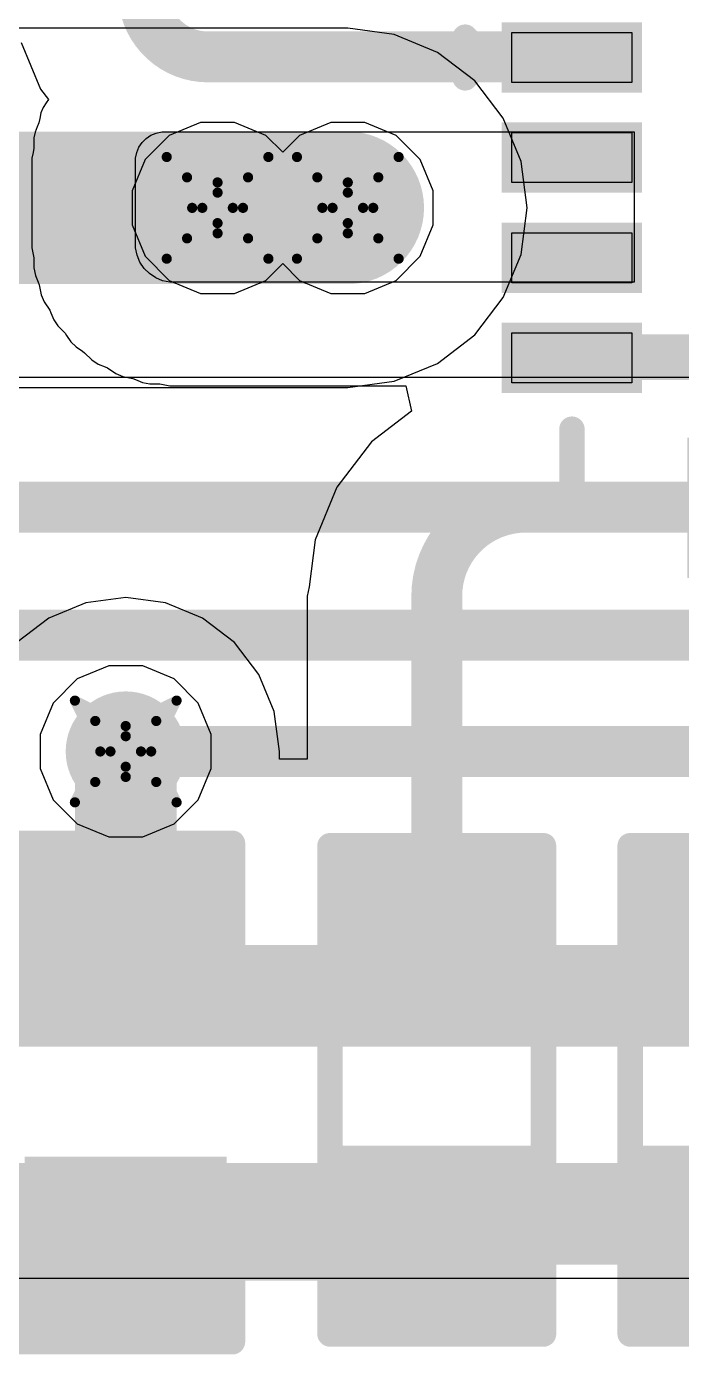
# Model space of a CAD drawing. Header units: inches. Extents: x -2 to 5376, y -4 to 5426.
# Drawn here: x 37.77 to 41.05, y 78.27 to 84.9 of the extents above; entities that cross this region are included whole.
import ezdxf

# ---------------------------------------------------------------- set-up
doc = ezdxf.new("R2010")
doc.units = ezdxf.units.IN
for name, color, linetype in [('Bottom Layer', 5, 'Continuous'), ('Drill Drawing', 1, 'Continuous'), ('Layer 1', 16, 'Continuous'), ('Layer 2', 76, 'Continuous'), ('Top Layer', 1, 'Continuous'), ('Top Overlay', 2, 'Continuous'), ('Top Paste', 8, 'Continuous'), ('Top Solder', 216, 'Continuous'), ('Via Holes', 16, 'Continuous')]:
    doc.layers.add(name, color=color, linetype=linetype)

# ---------------------------------------------------------------- blocks, each defined once
blk = doc.blocks.new('R___0603_5')
at = {"layer": 'Top Layer'}
for points in [[(-0.381, 0.4445), (-0.381, -0.4445), (-1.143, -0.4445), (-1.143, 0.4445)], [(1.143, 0.4445), (1.143, -0.4445), (0.381, -0.4445), (0.381, 0.4445)]]:
    blk.add_hatch(color=1, dxfattribs=at).paths.add_polyline_path(points)
at = {"layer": 'Top Paste'}
for points in [[(-0.381, 0.4445), (-0.381, -0.4445), (-1.143, -0.4445), (-1.143, 0.4445)], [(1.143, 0.4445), (1.143, -0.4445), (0.381, -0.4445), (0.381, 0.4445)]]:
    blk.add_hatch(color=8, dxfattribs=at).paths.add_polyline_path(points)
at = {"layer": 'Top Solder'}
for points in [[(-0.2794, 0.5461), (-0.2794, -0.5461), (-1.2446, -0.5461), (-1.2446, 0.5461)], [(1.2446, 0.5461), (1.2446, -0.5461), (0.2794, -0.5461), (0.2794, 0.5461)]]:
    blk.add_hatch(color=216, dxfattribs=at).paths.add_polyline_path(points)
at = {"layer": 'Top Overlay'}
for points in [[(-1.2192, -0.5334, 0.127, 0.127, 0), (-1.2192, 0.5334, 0.127, 0.127, 0)], [(1.2192, 0.5334, 0.127, 0.127, 0), (-1.2192, 0.5334, 0.127, 0.127, 0)], [(1.2192, -0.5334, 0.127, 0.127, 0), (1.2192, 0.5334, 0.127, 0.127, 0)], [(1.2192, -0.5334, 0.127, 0.127, 0), (-1.2192, -0.5334, 0.127, 0.127, 0)]]:
    blk.add_lwpolyline(points, format="xyseb", dxfattribs=at)
for points in [[(-1.25095, 0.5334, 0.0635, 0.0635, 1), (-1.18745, 0.5334, 0.0635, 0.0635, 1)], [(-1.25095, 0.5334, 0.0635, 0.0635, 1), (-1.18745, 0.5334, 0.0635, 0.0635, 1)], [(1.18745, 0.5334, 0.0635, 0.0635, 1), (1.25095, 0.5334, 0.0635, 0.0635, 1)], [(1.18745, 0.5334, 0.0635, 0.0635, 1), (1.25095, 0.5334, 0.0635, 0.0635, 1)], [(-1.25095, -0.5334, 0.0635, 0.0635, 1), (-1.18745, -0.5334, 0.0635, 0.0635, 1)], [(-1.25095, -0.5334, 0.0635, 0.0635, 1), (-1.18745, -0.5334, 0.0635, 0.0635, 1)], [(1.18745, -0.5334, 0.0635, 0.0635, 1), (1.25095, -0.5334, 0.0635, 0.0635, 1)], [(1.18745, -0.5334, 0.0635, 0.0635, 1), (1.25095, -0.5334, 0.0635, 0.0635, 1)]]:
    blk.add_lwpolyline(points, format="xyseb", close=True, dxfattribs=at)
blk = doc.blocks.new('VQFN_16_3_3__24')
at = {"layer": 'Top Layer'}
for points in [[(-0.8729, 1.8), (-0.6229, 1.8), (-0.6229, 1.2), (-0.8729, 1.2)], [(-0.373, 1.8), (-0.123, 1.8), (-0.123, 1.2), (-0.373, 1.2)], [(0.1271, 1.8), (0.3771, 1.8), (0.3771, 1.2), (0.1271, 1.2)], [(0.627, 1.8), (0.877, 1.8), (0.877, 1.2), (0.627, 1.2)], [(-1.8, 0.6234), (-1.8, 0.8734), (-1.2, 0.8734), (-1.2, 0.6234)], [(1.8, 0.8734), (1.8, 0.6234), (1.2, 0.6234), (1.2, 0.8734)], [(-0.7501, 0.7499), (0.7499, 0.7499), (0.7499, -0.7501), (-0.7501, -0.7501)], [(-1.8, 0.1235), (-1.8, 0.3735), (-1.2, 0.3735), (-1.2, 0.1235)], [(1.8, 0.3751), (1.8, 0.1251), (1.2, 0.1251), (1.2, 0.3751)], [(-1.8, -0.3766), (-1.8, -0.1266), (-1.2, -0.1266), (-1.2, -0.3766)], [(1.8, -0.1251), (1.8, -0.3751), (1.2, -0.3751), (1.2, -0.1251)], [(-1.8, -0.8765), (-1.8, -0.6265), (-1.2, -0.6265), (-1.2, -0.8765)], [(1.8, -0.6249), (1.8, -0.8749), (1.2, -0.8749), (1.2, -0.6249)], [(-0.6229, -1.8), (-0.8729, -1.8), (-0.8729, -1.2), (-0.6229, -1.2)], [(-0.123, -1.8), (-0.373, -1.8), (-0.373, -1.2), (-0.123, -1.2)], [(0.3771, -1.8), (0.1271, -1.8), (0.1271, -1.2), (0.3771, -1.2)], [(0.877, -1.8), (0.627, -1.8), (0.627, -1.2), (0.877, -1.2)]]:
    blk.add_hatch(color=1, dxfattribs=at).paths.add_polyline_path(points)
at = {"layer": 'Top Solder'}
for points in [[(-0.9237, 1.8508), (-0.5721, 1.8508), (-0.5721, 1.1492), (-0.9237, 1.1492)], [(-0.4238, 1.8508), (-0.0722, 1.8508), (-0.0722, 1.1492), (-0.4238, 1.1492)], [(0.0763, 1.8508), (0.4279, 1.8508), (0.4279, 1.1492), (0.0763, 1.1492)], [(0.5762, 1.8508), (0.9278, 1.8508), (0.9278, 1.1492), (0.5762, 1.1492)], [(-1.8508, 0.5726), (-1.8508, 0.9242), (-1.1492, 0.9242), (-1.1492, 0.5726)], [(1.8508, 0.9242), (1.8508, 0.5726), (1.1492, 0.5726), (1.1492, 0.9242)], [(-0.8009, 0.8007), (0.8007, 0.8007), (0.8007, -0.8009), (-0.8009, -0.8009)], [(-1.8508, 0.0727), (-1.8508, 0.4243), (-1.1492, 0.4243), (-1.1492, 0.0727)], [(1.8508, 0.4259), (1.8508, 0.0743), (1.1492, 0.0743), (1.1492, 0.4259)], [(-1.8508, -0.4274), (-1.8508, -0.0758), (-1.1492, -0.0758), (-1.1492, -0.4274)], [(1.8508, -0.0743), (1.8508, -0.4259), (1.1492, -0.4259), (1.1492, -0.0743)], [(-1.8508, -0.9273), (-1.8508, -0.5757), (-1.1492, -0.5757), (-1.1492, -0.9273)], [(1.8508, -0.5741), (1.8508, -0.9257), (1.1492, -0.9257), (1.1492, -0.5741)], [(-0.5721, -1.8508), (-0.9237, -1.8508), (-0.9237, -1.1492), (-0.5721, -1.1492)], [(-0.0722, -1.8508), (-0.4238, -1.8508), (-0.4238, -1.1492), (-0.0722, -1.1492)], [(0.4279, -1.8508), (0.0763, -1.8508), (0.0763, -1.1492), (0.4279, -1.1492)], [(0.9278, -1.8508), (0.5762, -1.8508), (0.5762, -1.1492), (0.9278, -1.1492)]]:
    blk.add_hatch(color=216, dxfattribs=at).paths.add_polyline_path(points)
at = {"layer": 'Top Overlay'}
for points in [[(-1.4999, 1.1046, 0.127, 0.127, 0), (-1.4999, 1.4999, 0.127, 0.127, 0)], [(-1.4999, 1.4999, 0.127, 0.127, 0), (-1.1041, 1.4999, 0.127, 0.127, 0)], [(1.1082, 1.4999, 0.127, 0.127, 0), (1.5001, 1.4999, 0.127, 0.127, 0)], [(1.5001, 1.1046, 0.127, 0.127, 0), (1.5001, 1.4999, 0.127, 0.127, 0)], [(-2.0334, 0.85, 0.127, 0.127, 0), (-1.9318, 0.7484, 0.127, 0.127, 0)], [(-2.0334, 0.6468, 0.127, 0.127, 0), (-2.0334, 0.85, 0.127, 0.127, 0)], [(-2.0334, 0.6468, 0.127, 0.127, 0), (-1.9318, 0.7484, 0.127, 0.127, 0)], [(-1.4999, -1.5001, 0.127, 0.127, 0), (-1.4999, -1.1076, 0.127, 0.127, 0)], [(1.5001, -1.5001, 0.127, 0.127, 0), (1.5001, -1.1061, 0.127, 0.127, 0)], [(-1.4999, -1.5001, 0.127, 0.127, 0), (-1.1041, -1.5001, 0.127, 0.127, 0)], [(1.1082, -1.5001, 0.127, 0.127, 0), (1.5001, -1.5001, 0.127, 0.127, 0)]]:
    blk.add_lwpolyline(points, format="xyseb", dxfattribs=at)
for points in [[(-1.5316, 1.4999, 0.0635, 0.0635, 1), (-1.4681, 1.4999, 0.0635, 0.0635, 1)], [(-1.5316, 1.4999, 0.0635, 0.0635, 1), (-1.4681, 1.4999, 0.0635, 0.0635, 1)], [(-1.1358, 1.4999, 0.0635, 0.0635, 1), (-1.0723, 1.4999, 0.0635, 0.0635, 1)], [(1.0765, 1.4999, 0.0635, 0.0635, 1), (1.14, 1.4999, 0.0635, 0.0635, 1)], [(1.4684, 1.4999, 0.0635, 0.0635, 1), (1.5319, 1.4999, 0.0635, 0.0635, 1)], [(1.4684, 1.4999, 0.0635, 0.0635, 1), (1.5319, 1.4999, 0.0635, 0.0635, 1)], [(-1.5316, 1.1046, 0.0635, 0.0635, 1), (-1.4681, 1.1046, 0.0635, 0.0635, 1)], [(1.4684, 1.1046, 0.0635, 0.0635, 1), (1.5319, 1.1046, 0.0635, 0.0635, 1)], [(-2.0651, 0.85, 0.0635, 0.0635, 1), (-2.0016, 0.85, 0.0635, 0.0635, 1)], [(-2.0651, 0.85, 0.0635, 0.0635, 1), (-2.0016, 0.85, 0.0635, 0.0635, 1)], [(-1.9635, 0.7484, 0.0635, 0.0635, 1), (-1.9, 0.7484, 0.0635, 0.0635, 1)], [(-1.9635, 0.7484, 0.0635, 0.0635, 1), (-1.9, 0.7484, 0.0635, 0.0635, 1)], [(-2.0651, 0.6468, 0.0635, 0.0635, 1), (-2.0016, 0.6468, 0.0635, 0.0635, 1)], [(-2.0651, 0.6468, 0.0635, 0.0635, 1), (-2.0016, 0.6468, 0.0635, 0.0635, 1)], [(-1.5316, -1.1076, 0.0635, 0.0635, 1), (-1.4681, -1.1076, 0.0635, 0.0635, 1)], [(1.4684, -1.1061, 0.0635, 0.0635, 1), (1.5319, -1.1061, 0.0635, 0.0635, 1)], [(-1.5316, -1.5001, 0.0635, 0.0635, 1), (-1.4681, -1.5001, 0.0635, 0.0635, 1)], [(-1.5316, -1.5001, 0.0635, 0.0635, 1), (-1.4681, -1.5001, 0.0635, 0.0635, 1)], [(-1.1358, -1.5001, 0.0635, 0.0635, 1), (-1.0723, -1.5001, 0.0635, 0.0635, 1)], [(1.0765, -1.5001, 0.0635, 0.0635, 1), (1.14, -1.5001, 0.0635, 0.0635, 1)], [(1.4684, -1.5001, 0.0635, 0.0635, 1), (1.5319, -1.5001, 0.0635, 0.0635, 1)], [(1.4684, -1.5001, 0.0635, 0.0635, 1), (1.5319, -1.5001, 0.0635, 0.0635, 1)]]:
    blk.add_lwpolyline(points, format="xyseb", close=True, dxfattribs=at)
at = {"layer": 'Top Paste'}
for p, q in [((-0.8729, 1.8), (-0.8729, 1.8)), ((-0.8729, 1.8), (-0.6229, 1.8)), ((-0.8729, 1.2), (-0.8729, 1.8)), ((-0.6229, 1.8), (-0.6229, 1.2)), ((-0.3729, 1.8), (-0.3729, 1.8)), ((-0.3729, 1.8), (-0.1229, 1.8)), ((-0.3729, 1.2), (-0.3729, 1.8)), ((-0.1229, 1.8), (-0.1229, 1.2)), ((0.1271, 1.8), (0.1271, 1.8)), ((0.1271, 1.8), (0.3771, 1.8)), ((0.1271, 1.2), (0.1271, 1.8)), ((0.3771, 1.8), (0.3771, 1.2)), ((0.6271, 1.8), (0.6271, 1.8)), ((0.6271, 1.8), (0.8771, 1.8)), ((0.6271, 1.2), (0.6271, 1.8)), ((0.8771, 1.8), (0.8771, 1.2)), ((-0.6229, 1.2), (-0.8729, 1.2)), ((-0.1229, 1.2), (-0.3729, 1.2)), ((0.3771, 1.2), (0.1271, 1.2)), ((0.8771, 1.2), (0.6271, 1.2)), ((-1.7999, 0.6235), (-1.7999, 0.8735)), ((-1.7999, 0.8735), (-1.1999, 0.8735)), ((-1.1999, 0.8735), (-1.1999, 0.6235)), ((1.2, 0.6235), (1.2, 0.8735)), ((1.2, 0.8735), (1.8, 0.8735)), ((1.8, 0.8735), (1.8, 0.8735)), ((1.8, 0.8735), (1.8, 0.6235)), ((-1.7999, 0.6235), (-1.7999, 0.6235)), ((-1.1999, 0.6235), (-1.7999, 0.6235)), ((-0.6, 0.6), (-0.6, 0.6)), ((-0.6, 0.6), (0.6, 0.6)), ((-0.6, -0.6), (-0.6, 0.6)), ((0.6, 0.6), (0.6, -0.6)), ((1.8, 0.6235), (1.2, 0.6235)), ((-1.8, 0.1235), (-1.8, 0.3735)), ((-1.8, 0.3735), (-1.2, 0.3735)), ((-1.2, 0.3735), (-1.2, 0.1235)), ((1.2, 0.125), (1.2, 0.375)), ((1.2, 0.375), (1.8, 0.375)), ((1.8, 0.375), (1.8, 0.375)), ((1.8, 0.375), (1.8, 0.125)), ((-1.8, 0.1235), (-1.8, 0.1235)), ((-1.2, 0.1235), (-1.8, 0.1235)), ((1.8, 0.125), (1.2, 0.125)), ((-1.7999, -0.3765), (-1.7999, -0.1265)), ((-1.7999, -0.1265), (-1.1999, -0.1265)), ((-1.1999, -0.1265), (-1.1999, -0.3765)), ((1.2, -0.375), (1.2, -0.125)), ((1.2, -0.125), (1.8, -0.125)), ((1.8, -0.125), (1.8, -0.125)), ((1.8, -0.125), (1.8, -0.375)), ((-1.7999, -0.3765), (-1.7999, -0.3765)), ((-1.1999, -0.3765), (-1.7999, -0.3765)), ((1.8, -0.375), (1.2, -0.375)), ((-1.7999, -0.8765), (-1.7999, -0.6265)), ((-1.7999, -0.6265), (-1.1999, -0.6265)), ((-1.1999, -0.6265), (-1.1999, -0.8765)), ((0.6, -0.6), (-0.6, -0.6)), ((1.2, -0.875), (1.2, -0.625)), ((1.2, -0.625), (1.8, -0.625)), ((1.8, -0.625), (1.8, -0.625)), ((1.8, -0.625), (1.8, -0.875)), ((-1.7999, -0.8765), (-1.7999, -0.8765)), ((-1.1999, -0.8765), (-1.7999, -0.8765)), ((1.8, -0.875), (1.2, -0.875)), ((-0.8729, -1.8), (-0.8729, -1.2)), ((-0.8729, -1.2), (-0.6229, -1.2)), ((-0.6229, -1.2), (-0.6229, -1.8)), ((-0.3729, -1.8), (-0.3729, -1.2)), ((-0.3729, -1.2), (-0.1229, -1.2)), ((-0.1229, -1.2), (-0.1229, -1.8)), ((0.1271, -1.8), (0.1271, -1.2)), ((0.1271, -1.2), (0.3771, -1.2)), ((0.3771, -1.2), (0.3771, -1.8)), ((0.6271, -1.8), (0.6271, -1.2)), ((0.6271, -1.2), (0.8771, -1.2)), ((0.8771, -1.2), (0.8771, -1.8)), ((-0.6229, -1.8), (-0.8729, -1.8)), ((-0.6229, -1.8), (-0.6229, -1.8)), ((-0.1229, -1.8), (-0.3729, -1.8)), ((-0.1229, -1.8), (-0.1229, -1.8)), ((0.3771, -1.8), (0.1271, -1.8)), ((0.3771, -1.8), (0.3771, -1.8)), ((0.8771, -1.8), (0.6271, -1.8)), ((0.8771, -1.8), (0.8771, -1.8))]:
    blk.add_line(p, q, dxfattribs=at)
blk = doc.blocks.new('R___0603_38')
at = {"layer": 'Top Layer'}
for points in [[(-0.381, 0.4445), (-0.381, -0.4445), (-1.143, -0.4445), (-1.143, 0.4445)], [(1.143, 0.4445), (1.143, -0.4445), (0.381, -0.4445), (0.381, 0.4445)]]:
    blk.add_hatch(color=1, dxfattribs=at).paths.add_polyline_path(points)
at = {"layer": 'Top Paste'}
for points in [[(-0.381, 0.4445), (-0.381, -0.4445), (-1.143, -0.4445), (-1.143, 0.4445)], [(1.143, 0.4445), (1.143, -0.4445), (0.381, -0.4445), (0.381, 0.4445)]]:
    blk.add_hatch(color=8, dxfattribs=at).paths.add_polyline_path(points)
at = {"layer": 'Top Solder'}
for points in [[(-0.2794, 0.5461), (-0.2794, -0.5461), (-1.2446, -0.5461), (-1.2446, 0.5461)], [(1.2446, 0.5461), (1.2446, -0.5461), (0.2794, -0.5461), (0.2794, 0.5461)]]:
    blk.add_hatch(color=216, dxfattribs=at).paths.add_polyline_path(points)
at = {"layer": 'Top Overlay'}
for points in [[(-1.2192, 0.5334, 0.127, 0.127, 0), (-1.2192, -0.5334, 0.127, 0.127, 0)], [(-1.2192, 0.5334, 0.127, 0.127, 0), (1.2192, 0.5334, 0.127, 0.127, 0)], [(1.2192, 0.5334, 0.127, 0.127, 0), (1.2192, -0.5334, 0.127, 0.127, 0)], [(-1.2192, -0.5334, 0.127, 0.127, 0), (1.2192, -0.5334, 0.127, 0.127, 0)]]:
    blk.add_lwpolyline(points, format="xyseb", dxfattribs=at)
for points in [[(-1.25095, 0.5334, 0.0635, 0.0635, 1), (-1.18745, 0.5334, 0.0635, 0.0635, 1)], [(-1.25095, 0.5334, 0.0635, 0.0635, 1), (-1.18745, 0.5334, 0.0635, 0.0635, 1)], [(1.18745, 0.5334, 0.0635, 0.0635, 1), (1.25095, 0.5334, 0.0635, 0.0635, 1)], [(1.18745, 0.5334, 0.0635, 0.0635, 1), (1.25095, 0.5334, 0.0635, 0.0635, 1)], [(-1.25095, -0.5334, 0.0635, 0.0635, 1), (-1.18745, -0.5334, 0.0635, 0.0635, 1)], [(-1.25095, -0.5334, 0.0635, 0.0635, 1), (-1.18745, -0.5334, 0.0635, 0.0635, 1)], [(1.18745, -0.5334, 0.0635, 0.0635, 1), (1.25095, -0.5334, 0.0635, 0.0635, 1)], [(1.18745, -0.5334, 0.0635, 0.0635, 1), (1.25095, -0.5334, 0.0635, 0.0635, 1)]]:
    blk.add_lwpolyline(points, format="xyseb", close=True, dxfattribs=at)
blk = doc.blocks.new('C___0603_98')
at = {"layer": 'Top Layer'}
for points in [[(-0.381, 0.4445), (-0.381, -0.4445), (-1.143, -0.4445), (-1.143, 0.4445)], [(1.143, 0.4445), (1.143, -0.4445), (0.381, -0.4445), (0.381, 0.4445)]]:
    blk.add_hatch(color=1, dxfattribs=at).paths.add_polyline_path(points)
at = {"layer": 'Top Paste'}
for points in [[(-0.381, 0.4445), (-0.381, -0.4445), (-1.143, -0.4445), (-1.143, 0.4445)], [(1.143, 0.4445), (1.143, -0.4445), (0.381, -0.4445), (0.381, 0.4445)]]:
    blk.add_hatch(color=8, dxfattribs=at).paths.add_polyline_path(points)
at = {"layer": 'Top Solder'}
for points in [[(-0.321, 0.5045), (-0.321, -0.5045), (-1.203, -0.5045), (-1.203, 0.5045)], [(1.203, 0.5045), (1.203, -0.5045), (0.321, -0.5045), (0.321, 0.5045)]]:
    blk.add_hatch(color=216, dxfattribs=at).paths.add_polyline_path(points)
at = {"layer": 'Top Overlay'}
for points in [[(-1.2446, 0.5334, 0.127, 0.127, 0), (-1.2446, -0.5334, 0.127, 0.127, 0)], [(-1.2446, 0.5334, 0.127, 0.127, 0), (-0.4572, 0.5334, 0.127, 0.127, 0)], [(0.4572, 0.5334, 0.127, 0.127, 0), (1.2446, 0.5334, 0.127, 0.127, 0)], [(1.2446, 0.5334, 0.127, 0.127, 0), (1.2446, -0.5334, 0.127, 0.127, 0)], [(-1.2446, -0.5334, 0.127, 0.127, 0), (-0.4572, -0.5334, 0.127, 0.127, 0)], [(0.4572, -0.5334, 0.127, 0.127, 0), (1.2446, -0.5334, 0.127, 0.127, 0)]]:
    blk.add_lwpolyline(points, format="xyseb", dxfattribs=at)
for points in [[(-1.2764, 0.5334, 0.0635, 0.0635, 1), (-1.2128, 0.5334, 0.0635, 0.0635, 1)], [(-1.2764, 0.5334, 0.0635, 0.0635, 1), (-1.2128, 0.5334, 0.0635, 0.0635, 1)], [(-0.4889, 0.5334, 0.0635, 0.0635, 1), (-0.4254, 0.5334, 0.0635, 0.0635, 1)], [(0.4254, 0.5334, 0.0635, 0.0635, 1), (0.4889, 0.5334, 0.0635, 0.0635, 1)], [(1.2128, 0.5334, 0.0635, 0.0635, 1), (1.2764, 0.5334, 0.0635, 0.0635, 1)], [(1.2128, 0.5334, 0.0635, 0.0635, 1), (1.2764, 0.5334, 0.0635, 0.0635, 1)], [(-1.2764, -0.5334, 0.0635, 0.0635, 1), (-1.2128, -0.5334, 0.0635, 0.0635, 1)], [(-1.2764, -0.5334, 0.0635, 0.0635, 1), (-1.2128, -0.5334, 0.0635, 0.0635, 1)], [(-0.4889, -0.5334, 0.0635, 0.0635, 1), (-0.4254, -0.5334, 0.0635, 0.0635, 1)], [(0.4254, -0.5334, 0.0635, 0.0635, 1), (0.4889, -0.5334, 0.0635, 0.0635, 1)], [(1.2128, -0.5334, 0.0635, 0.0635, 1), (1.2764, -0.5334, 0.0635, 0.0635, 1)], [(1.2128, -0.5334, 0.0635, 0.0635, 1), (1.2764, -0.5334, 0.0635, 0.0635, 1)]]:
    blk.add_lwpolyline(points, format="xyseb", close=True, dxfattribs=at)

msp = doc.modelspace()

# ---------------------------------------------------------------- hatches: boundary and pattern name
at = {"layer": 'Bottom Layer'}
h = msp.add_hatch(color=5, dxfattribs=at)
edge = h.paths.add_edge_path()
edge.add_arc((38.729, 83.9947), 0.3, 0, 360)
h = msp.add_hatch(color=5, dxfattribs=at)
edge = h.paths.add_edge_path()
edge.add_arc((39.3796, 83.9947), 0.3, 0, 360)
h = msp.add_hatch(color=5, dxfattribs=at)
edge = h.paths.add_edge_path()
edge.add_arc((38.2701, 81.28), 0.3, 0, 360)
at = {"layer": 'Layer 1'}
h = msp.add_hatch(color=16, dxfattribs=at)
edge = h.paths.add_edge_path()
edge.add_arc((38.729, 83.9947), 0.3, 0, 360)
h = msp.add_hatch(color=16, dxfattribs=at)
edge = h.paths.add_edge_path()
edge.add_arc((39.3796, 83.9947), 0.3, 0, 360)
h = msp.add_hatch(color=16, dxfattribs=at)
edge = h.paths.add_edge_path()
edge.add_arc((38.2701, 81.28), 0.3, 0, 360)
at = {"layer": 'Layer 2'}
h = msp.add_hatch(color=76, dxfattribs=at)
edge = h.paths.add_edge_path()
edge.add_arc((38.729, 83.9947), 0.3, 0, 360)
h = msp.add_hatch(color=76, dxfattribs=at)
edge = h.paths.add_edge_path()
edge.add_arc((39.3796, 83.9947), 0.3, 0, 360)
h = msp.add_hatch(color=76, dxfattribs=at)
edge = h.paths.add_edge_path()
edge.add_arc((38.2701, 81.28), 0.3, 0, 360)
at = {"layer": 'Top Layer'}
h = msp.add_hatch(color=1, dxfattribs=at)
edge = h.paths.add_edge_path()
edge.add_arc((38.729, 83.9947), 0.3, 0, 360)
h = msp.add_hatch(color=1, dxfattribs=at)
edge = h.paths.add_edge_path()
edge.add_arc((39.3796, 83.9947), 0.3, 0, 360)
h = msp.add_hatch(color=1, dxfattribs=at)
edge = h.paths.add_edge_path()
edge.add_arc((38.2701, 81.28), 0.3, 0, 360)
at = {"layer": 'Via Holes'}
h = msp.add_hatch(color=7, dxfattribs=at)
edge = h.paths.add_edge_path()
edge.add_arc((38.729, 83.9947), 0.15, 0, 360)
h = msp.add_hatch(color=7, dxfattribs=at)
edge = h.paths.add_edge_path()
edge.add_arc((39.3796, 83.9947), 0.15, 0, 360)
h = msp.add_hatch(color=7, dxfattribs=at)
edge = h.paths.add_edge_path()
edge.add_arc((38.2701, 81.28), 0.15, 0, 360)

# ---------------------------------------------------------------- linework, layer by layer
at = {"layer": 'Bottom Layer'}
for p, q in [((38.6441, 84.4217), (38.4872, 84.3567)), ((38.814, 84.4217), (38.6441, 84.4217)), ((38.9709, 84.3567), (38.814, 84.4217)), ((39.2946, 84.4217), (39.1377, 84.3567)), ((39.4645, 84.4217), (39.2946, 84.4217)), ((39.6214, 84.3567), (39.4645, 84.4217)), ((38.4872, 84.3567), (38.3671, 84.2365)), ((39.0543, 84.2733), (38.9709, 84.3567)), ((39.1377, 84.3567), (39.0543, 84.2733)), ((39.7416, 84.2365), (39.6214, 84.3567)), ((38.3671, 84.2365), (38.302, 84.0796)), ((39.8066, 84.0796), (39.7416, 84.2365)), ((38.302, 84.0796), (38.302, 83.9097)), ((39.8066, 83.9097), (39.8066, 84.0796)), ((38.302, 83.9097), (38.3671, 83.7528)), ((39.7416, 83.7528), (39.8066, 83.9097)), ((38.3671, 83.7528), (38.4872, 83.6327)), ((39.6214, 83.6327), (39.7416, 83.7528)), ((38.9709, 83.6327), (39.0543, 83.7161)), ((39.0543, 83.7161), (39.1377, 83.6327)), ((38.4872, 83.6327), (38.6441, 83.5677)), ((38.814, 83.5677), (38.9709, 83.6327)), ((39.1377, 83.6327), (39.2946, 83.5677)), ((39.4645, 83.5677), (39.6214, 83.6327)), ((38.6441, 83.5677), (38.814, 83.5677)), ((39.2946, 83.5677), (39.4645, 83.5677)), ((43.51, 83.1475), (32.9744, 83.1475))]:
    msp.add_line(p, q, dxfattribs=at)
for points in [[(32.9744, 82.5, 0.254, 0.254, 0), (43.51, 82.5, 0.254, 0.254, 0)], [(36.7839, 81.861, 0.254, 0.254, 0), (49.2049, 81.861, 0.254, 0.254, 0)], [(38.2701, 81.28, 0.254, 0.254, 0), (51.5112, 81.28, 0.254, 0.254, 0)], [(6.4762, 80.06, 0.508, 0.508, 0), (44.4536, 80.06, 0.508, 0.508, 0)], [(8.0087, 78.971, 0.508, 0.508, 0), (45.3322, 78.971, 0.508, 0.508, 0)]]:
    msp.add_lwpolyline(points, format="xyseb", dxfattribs=at)
msp.add_lwpolyline([(38.2066, 81.28, 0.127, 0.127, 1), (38.3336, 81.28, 0.127, 0.127, 1)], format="xyseb", close=True, dxfattribs=at)
at = {"layer": 'Drill Drawing'}
for points in [[(38.475, 84.2487, 0.0508, 0.0508, 0), (38.729, 84.1217, 0.0508, 0.0508, 0)], [(38.475, 84.2487, 0.0508, 0.0508, 0), (38.602, 83.9947, 0.0508, 0.0508, 0)], [(38.729, 84.1217, 0.0508, 0.0508, 0), (38.983, 84.2487, 0.0508, 0.0508, 0)], [(38.856, 83.9947, 0.0508, 0.0508, 0), (38.983, 84.2487, 0.0508, 0.0508, 0)], [(39.1256, 84.2487, 0.0508, 0.0508, 0), (39.3796, 84.1217, 0.0508, 0.0508, 0)], [(39.1256, 84.2487, 0.0508, 0.0508, 0), (39.2526, 83.9947, 0.0508, 0.0508, 0)], [(39.3796, 84.1217, 0.0508, 0.0508, 0), (39.6336, 84.2487, 0.0508, 0.0508, 0)], [(39.5066, 83.9947, 0.0508, 0.0508, 0), (39.6336, 84.2487, 0.0508, 0.0508, 0)], [(38.5766, 84.1471, 0.0508, 0.0508, 0), (38.729, 84.0709, 0.0508, 0.0508, 0)], [(38.5766, 84.1471, 0.0508, 0.0508, 0), (38.6528, 83.9947, 0.0508, 0.0508, 0)], [(38.729, 84.0709, 0.0508, 0.0508, 0), (38.8814, 84.1471, 0.0508, 0.0508, 0)], [(38.8052, 83.9947, 0.0508, 0.0508, 0), (38.8814, 84.1471, 0.0508, 0.0508, 0)], [(39.2272, 84.1471, 0.0508, 0.0508, 0), (39.3796, 84.0709, 0.0508, 0.0508, 0)], [(39.2272, 84.1471, 0.0508, 0.0508, 0), (39.3034, 83.9947, 0.0508, 0.0508, 0)], [(39.3796, 84.0709, 0.0508, 0.0508, 0), (39.532, 84.1471, 0.0508, 0.0508, 0)], [(39.4558, 83.9947, 0.0508, 0.0508, 0), (39.532, 84.1471, 0.0508, 0.0508, 0)], [(38.475, 83.7407, 0.0508, 0.0508, 0), (38.602, 83.9947, 0.0508, 0.0508, 0)], [(38.5766, 83.8423, 0.0508, 0.0508, 0), (38.6528, 83.9947, 0.0508, 0.0508, 0)], [(38.8052, 83.9947, 0.0508, 0.0508, 0), (38.8814, 83.8423, 0.0508, 0.0508, 0)], [(38.856, 83.9947, 0.0508, 0.0508, 0), (38.983, 83.7407, 0.0508, 0.0508, 0)], [(39.1256, 83.7407, 0.0508, 0.0508, 0), (39.2526, 83.9947, 0.0508, 0.0508, 0)], [(39.2272, 83.8423, 0.0508, 0.0508, 0), (39.3034, 83.9947, 0.0508, 0.0508, 0)], [(39.4558, 83.9947, 0.0508, 0.0508, 0), (39.532, 83.8423, 0.0508, 0.0508, 0)], [(39.5066, 83.9947, 0.0508, 0.0508, 0), (39.6336, 83.7407, 0.0508, 0.0508, 0)], [(38.475, 83.7407, 0.0508, 0.0508, 0), (38.729, 83.8677, 0.0508, 0.0508, 0)], [(38.5766, 83.8423, 0.0508, 0.0508, 0), (38.729, 83.9185, 0.0508, 0.0508, 0)], [(38.729, 83.9185, 0.0508, 0.0508, 0), (38.8814, 83.8423, 0.0508, 0.0508, 0)], [(38.729, 83.8677, 0.0508, 0.0508, 0), (38.983, 83.7407, 0.0508, 0.0508, 0)], [(39.1256, 83.7407, 0.0508, 0.0508, 0), (39.3796, 83.8677, 0.0508, 0.0508, 0)], [(39.2272, 83.8423, 0.0508, 0.0508, 0), (39.3796, 83.9185, 0.0508, 0.0508, 0)], [(39.3796, 83.9185, 0.0508, 0.0508, 0), (39.532, 83.8423, 0.0508, 0.0508, 0)], [(39.3796, 83.8677, 0.0508, 0.0508, 0), (39.6336, 83.7407, 0.0508, 0.0508, 0)], [(38.0161, 81.534, 0.0508, 0.0508, 0), (38.2701, 81.407, 0.0508, 0.0508, 0)], [(38.0161, 81.534, 0.0508, 0.0508, 0), (38.1431, 81.28, 0.0508, 0.0508, 0)], [(38.2701, 81.407, 0.0508, 0.0508, 0), (38.5241, 81.534, 0.0508, 0.0508, 0)], [(38.3971, 81.28, 0.0508, 0.0508, 0), (38.5241, 81.534, 0.0508, 0.0508, 0)], [(38.1177, 81.4324, 0.0508, 0.0508, 0), (38.2701, 81.3562, 0.0508, 0.0508, 0)], [(38.1177, 81.4324, 0.0508, 0.0508, 0), (38.1939, 81.28, 0.0508, 0.0508, 0)], [(38.2701, 81.3562, 0.0508, 0.0508, 0), (38.4225, 81.4324, 0.0508, 0.0508, 0)], [(38.3463, 81.28, 0.0508, 0.0508, 0), (38.4225, 81.4324, 0.0508, 0.0508, 0)], [(38.0161, 81.026, 0.0508, 0.0508, 0), (38.1431, 81.28, 0.0508, 0.0508, 0)], [(38.1177, 81.1276, 0.0508, 0.0508, 0), (38.1939, 81.28, 0.0508, 0.0508, 0)], [(38.3463, 81.28, 0.0508, 0.0508, 0), (38.4225, 81.1276, 0.0508, 0.0508, 0)], [(38.3971, 81.28, 0.0508, 0.0508, 0), (38.5241, 81.026, 0.0508, 0.0508, 0)], [(38.0161, 81.026, 0.0508, 0.0508, 0), (38.2701, 81.153, 0.0508, 0.0508, 0)], [(38.1177, 81.1276, 0.0508, 0.0508, 0), (38.2701, 81.2038, 0.0508, 0.0508, 0)], [(38.2701, 81.2038, 0.0508, 0.0508, 0), (38.4225, 81.1276, 0.0508, 0.0508, 0)], [(38.2701, 81.153, 0.0508, 0.0508, 0), (38.5241, 81.026, 0.0508, 0.0508, 0)]]:
    msp.add_lwpolyline(points, format="xyseb", dxfattribs=at)
for points in [[(38.4623, 84.2487, 0.0254, 0.0254, 1), (38.4877, 84.2487, 0.0254, 0.0254, 1)], [(38.4623, 84.2487, 0.0254, 0.0254, 1), (38.4877, 84.2487, 0.0254, 0.0254, 1)], [(38.9703, 84.2487, 0.0254, 0.0254, 1), (38.9957, 84.2487, 0.0254, 0.0254, 1)], [(38.9703, 84.2487, 0.0254, 0.0254, 1), (38.9957, 84.2487, 0.0254, 0.0254, 1)], [(39.1129, 84.2487, 0.0254, 0.0254, 1), (39.1383, 84.2487, 0.0254, 0.0254, 1)], [(39.1129, 84.2487, 0.0254, 0.0254, 1), (39.1383, 84.2487, 0.0254, 0.0254, 1)], [(39.6209, 84.2487, 0.0254, 0.0254, 1), (39.6463, 84.2487, 0.0254, 0.0254, 1)], [(39.6209, 84.2487, 0.0254, 0.0254, 1), (39.6463, 84.2487, 0.0254, 0.0254, 1)], [(38.5639, 84.1471, 0.0254, 0.0254, 1), (38.5893, 84.1471, 0.0254, 0.0254, 1)], [(38.5639, 84.1471, 0.0254, 0.0254, 1), (38.5893, 84.1471, 0.0254, 0.0254, 1)], [(38.8687, 84.1471, 0.0254, 0.0254, 1), (38.8941, 84.1471, 0.0254, 0.0254, 1)], [(38.8687, 84.1471, 0.0254, 0.0254, 1), (38.8941, 84.1471, 0.0254, 0.0254, 1)], [(39.2145, 84.1471, 0.0254, 0.0254, 1), (39.2399, 84.1471, 0.0254, 0.0254, 1)], [(39.2145, 84.1471, 0.0254, 0.0254, 1), (39.2399, 84.1471, 0.0254, 0.0254, 1)], [(39.5193, 84.1471, 0.0254, 0.0254, 1), (39.5447, 84.1471, 0.0254, 0.0254, 1)], [(39.5193, 84.1471, 0.0254, 0.0254, 1), (39.5447, 84.1471, 0.0254, 0.0254, 1)], [(38.7163, 84.1217, 0.0254, 0.0254, 1), (38.7417, 84.1217, 0.0254, 0.0254, 1)], [(38.7163, 84.1217, 0.0254, 0.0254, 1), (38.7417, 84.1217, 0.0254, 0.0254, 1)], [(38.7163, 84.0709, 0.0254, 0.0254, 1), (38.7417, 84.0709, 0.0254, 0.0254, 1)], [(38.7163, 84.0709, 0.0254, 0.0254, 1), (38.7417, 84.0709, 0.0254, 0.0254, 1)], [(39.3669, 84.1217, 0.0254, 0.0254, 1), (39.3923, 84.1217, 0.0254, 0.0254, 1)], [(39.3669, 84.1217, 0.0254, 0.0254, 1), (39.3923, 84.1217, 0.0254, 0.0254, 1)], [(39.3669, 84.0709, 0.0254, 0.0254, 1), (39.3923, 84.0709, 0.0254, 0.0254, 1)], [(39.3669, 84.0709, 0.0254, 0.0254, 1), (39.3923, 84.0709, 0.0254, 0.0254, 1)], [(38.5893, 83.9947, 0.0254, 0.0254, 1), (38.6147, 83.9947, 0.0254, 0.0254, 1)], [(38.5893, 83.9947, 0.0254, 0.0254, 1), (38.6147, 83.9947, 0.0254, 0.0254, 1)], [(38.6401, 83.9947, 0.0254, 0.0254, 1), (38.6655, 83.9947, 0.0254, 0.0254, 1)], [(38.6401, 83.9947, 0.0254, 0.0254, 1), (38.6655, 83.9947, 0.0254, 0.0254, 1)], [(38.7925, 83.9947, 0.0254, 0.0254, 1), (38.8179, 83.9947, 0.0254, 0.0254, 1)], [(38.7925, 83.9947, 0.0254, 0.0254, 1), (38.8179, 83.9947, 0.0254, 0.0254, 1)], [(38.8433, 83.9947, 0.0254, 0.0254, 1), (38.8687, 83.9947, 0.0254, 0.0254, 1)], [(38.8433, 83.9947, 0.0254, 0.0254, 1), (38.8687, 83.9947, 0.0254, 0.0254, 1)], [(39.2399, 83.9947, 0.0254, 0.0254, 1), (39.2653, 83.9947, 0.0254, 0.0254, 1)], [(39.2399, 83.9947, 0.0254, 0.0254, 1), (39.2653, 83.9947, 0.0254, 0.0254, 1)], [(39.2907, 83.9947, 0.0254, 0.0254, 1), (39.3161, 83.9947, 0.0254, 0.0254, 1)], [(39.2907, 83.9947, 0.0254, 0.0254, 1), (39.3161, 83.9947, 0.0254, 0.0254, 1)], [(39.4431, 83.9947, 0.0254, 0.0254, 1), (39.4685, 83.9947, 0.0254, 0.0254, 1)], [(39.4431, 83.9947, 0.0254, 0.0254, 1), (39.4685, 83.9947, 0.0254, 0.0254, 1)], [(39.4939, 83.9947, 0.0254, 0.0254, 1), (39.5193, 83.9947, 0.0254, 0.0254, 1)], [(39.4939, 83.9947, 0.0254, 0.0254, 1), (39.5193, 83.9947, 0.0254, 0.0254, 1)], [(38.7163, 83.9185, 0.0254, 0.0254, 1), (38.7417, 83.9185, 0.0254, 0.0254, 1)], [(38.7163, 83.9185, 0.0254, 0.0254, 1), (38.7417, 83.9185, 0.0254, 0.0254, 1)], [(38.7163, 83.8677, 0.0254, 0.0254, 1), (38.7417, 83.8677, 0.0254, 0.0254, 1)], [(38.7163, 83.8677, 0.0254, 0.0254, 1), (38.7417, 83.8677, 0.0254, 0.0254, 1)], [(39.3669, 83.9185, 0.0254, 0.0254, 1), (39.3923, 83.9185, 0.0254, 0.0254, 1)], [(39.3669, 83.9185, 0.0254, 0.0254, 1), (39.3923, 83.9185, 0.0254, 0.0254, 1)], [(39.3669, 83.8677, 0.0254, 0.0254, 1), (39.3923, 83.8677, 0.0254, 0.0254, 1)], [(39.3669, 83.8677, 0.0254, 0.0254, 1), (39.3923, 83.8677, 0.0254, 0.0254, 1)], [(38.5639, 83.8423, 0.0254, 0.0254, 1), (38.5893, 83.8423, 0.0254, 0.0254, 1)], [(38.5639, 83.8423, 0.0254, 0.0254, 1), (38.5893, 83.8423, 0.0254, 0.0254, 1)], [(38.8687, 83.8423, 0.0254, 0.0254, 1), (38.8941, 83.8423, 0.0254, 0.0254, 1)], [(38.8687, 83.8423, 0.0254, 0.0254, 1), (38.8941, 83.8423, 0.0254, 0.0254, 1)], [(39.2145, 83.8423, 0.0254, 0.0254, 1), (39.2399, 83.8423, 0.0254, 0.0254, 1)], [(39.2145, 83.8423, 0.0254, 0.0254, 1), (39.2399, 83.8423, 0.0254, 0.0254, 1)], [(39.5193, 83.8423, 0.0254, 0.0254, 1), (39.5447, 83.8423, 0.0254, 0.0254, 1)], [(39.5193, 83.8423, 0.0254, 0.0254, 1), (39.5447, 83.8423, 0.0254, 0.0254, 1)], [(38.4623, 83.7407, 0.0254, 0.0254, 1), (38.4877, 83.7407, 0.0254, 0.0254, 1)], [(38.4623, 83.7407, 0.0254, 0.0254, 1), (38.4877, 83.7407, 0.0254, 0.0254, 1)], [(38.9703, 83.7407, 0.0254, 0.0254, 1), (38.9957, 83.7407, 0.0254, 0.0254, 1)], [(38.9703, 83.7407, 0.0254, 0.0254, 1), (38.9957, 83.7407, 0.0254, 0.0254, 1)], [(39.1129, 83.7407, 0.0254, 0.0254, 1), (39.1383, 83.7407, 0.0254, 0.0254, 1)], [(39.1129, 83.7407, 0.0254, 0.0254, 1), (39.1383, 83.7407, 0.0254, 0.0254, 1)], [(39.6209, 83.7407, 0.0254, 0.0254, 1), (39.6463, 83.7407, 0.0254, 0.0254, 1)], [(39.6209, 83.7407, 0.0254, 0.0254, 1), (39.6463, 83.7407, 0.0254, 0.0254, 1)], [(38.0034, 81.534, 0.0254, 0.0254, 1), (38.0288, 81.534, 0.0254, 0.0254, 1)], [(38.0034, 81.534, 0.0254, 0.0254, 1), (38.0288, 81.534, 0.0254, 0.0254, 1)], [(38.5114, 81.534, 0.0254, 0.0254, 1), (38.5368, 81.534, 0.0254, 0.0254, 1)], [(38.5114, 81.534, 0.0254, 0.0254, 1), (38.5368, 81.534, 0.0254, 0.0254, 1)], [(38.105, 81.4324, 0.0254, 0.0254, 1), (38.1304, 81.4324, 0.0254, 0.0254, 1)], [(38.105, 81.4324, 0.0254, 0.0254, 1), (38.1304, 81.4324, 0.0254, 0.0254, 1)], [(38.2574, 81.407, 0.0254, 0.0254, 1), (38.2828, 81.407, 0.0254, 0.0254, 1)], [(38.2574, 81.407, 0.0254, 0.0254, 1), (38.2828, 81.407, 0.0254, 0.0254, 1)], [(38.4098, 81.4324, 0.0254, 0.0254, 1), (38.4352, 81.4324, 0.0254, 0.0254, 1)], [(38.4098, 81.4324, 0.0254, 0.0254, 1), (38.4352, 81.4324, 0.0254, 0.0254, 1)], [(38.2574, 81.3562, 0.0254, 0.0254, 1), (38.2828, 81.3562, 0.0254, 0.0254, 1)], [(38.2574, 81.3562, 0.0254, 0.0254, 1), (38.2828, 81.3562, 0.0254, 0.0254, 1)], [(38.1304, 81.28, 0.0254, 0.0254, 1), (38.1558, 81.28, 0.0254, 0.0254, 1)], [(38.1304, 81.28, 0.0254, 0.0254, 1), (38.1558, 81.28, 0.0254, 0.0254, 1)], [(38.1812, 81.28, 0.0254, 0.0254, 1), (38.2066, 81.28, 0.0254, 0.0254, 1)], [(38.1812, 81.28, 0.0254, 0.0254, 1), (38.2066, 81.28, 0.0254, 0.0254, 1)], [(38.3336, 81.28, 0.0254, 0.0254, 1), (38.359, 81.28, 0.0254, 0.0254, 1)], [(38.3336, 81.28, 0.0254, 0.0254, 1), (38.359, 81.28, 0.0254, 0.0254, 1)], [(38.3844, 81.28, 0.0254, 0.0254, 1), (38.4098, 81.28, 0.0254, 0.0254, 1)], [(38.3844, 81.28, 0.0254, 0.0254, 1), (38.4098, 81.28, 0.0254, 0.0254, 1)], [(38.2574, 81.2038, 0.0254, 0.0254, 1), (38.2828, 81.2038, 0.0254, 0.0254, 1)], [(38.2574, 81.2038, 0.0254, 0.0254, 1), (38.2828, 81.2038, 0.0254, 0.0254, 1)], [(38.2574, 81.153, 0.0254, 0.0254, 1), (38.2828, 81.153, 0.0254, 0.0254, 1)], [(38.2574, 81.153, 0.0254, 0.0254, 1), (38.2828, 81.153, 0.0254, 0.0254, 1)], [(38.105, 81.1276, 0.0254, 0.0254, 1), (38.1304, 81.1276, 0.0254, 0.0254, 1)], [(38.105, 81.1276, 0.0254, 0.0254, 1), (38.1304, 81.1276, 0.0254, 0.0254, 1)], [(38.4098, 81.1276, 0.0254, 0.0254, 1), (38.4352, 81.1276, 0.0254, 0.0254, 1)], [(38.4098, 81.1276, 0.0254, 0.0254, 1), (38.4352, 81.1276, 0.0254, 0.0254, 1)], [(38.0034, 81.026, 0.0254, 0.0254, 1), (38.0288, 81.026, 0.0254, 0.0254, 1)], [(38.0034, 81.026, 0.0254, 0.0254, 1), (38.0288, 81.026, 0.0254, 0.0254, 1)], [(38.5114, 81.026, 0.0254, 0.0254, 1), (38.5368, 81.026, 0.0254, 0.0254, 1)], [(38.5114, 81.026, 0.0254, 0.0254, 1), (38.5368, 81.026, 0.0254, 0.0254, 1)]]:
    msp.add_lwpolyline(points, format="xyseb", close=True, dxfattribs=at)
at = {"layer": 'Layer 1'}
for p, q in [((38.6441, 84.4217), (38.4872, 84.3567)), ((38.814, 84.4217), (38.6441, 84.4217)), ((38.9709, 84.3567), (38.814, 84.4217)), ((39.2946, 84.4217), (39.1377, 84.3567)), ((39.4645, 84.4217), (39.2946, 84.4217)), ((39.6214, 84.3567), (39.4645, 84.4217)), ((38.4872, 84.3567), (38.3671, 84.2365)), ((39.0543, 84.2733), (38.9709, 84.3567)), ((39.1377, 84.3567), (39.0543, 84.2733)), ((39.7416, 84.2365), (39.6214, 84.3567)), ((38.3671, 84.2365), (38.302, 84.0796)), ((39.8066, 84.0796), (39.7416, 84.2365)), ((38.302, 84.0796), (38.302, 83.9097)), ((39.8066, 83.9097), (39.8066, 84.0796)), ((38.302, 83.9097), (38.3671, 83.7528)), ((39.7416, 83.7528), (39.8066, 83.9097)), ((38.3671, 83.7528), (38.4872, 83.6327)), ((39.6214, 83.6327), (39.7416, 83.7528)), ((38.9709, 83.6327), (39.0543, 83.7161)), ((39.0543, 83.7161), (39.1377, 83.6327)), ((38.4872, 83.6327), (38.6441, 83.5677)), ((38.814, 83.5677), (38.9709, 83.6327)), ((39.1377, 83.6327), (39.2946, 83.5677)), ((39.4645, 83.5677), (39.6214, 83.6327)), ((38.6441, 83.5677), (38.814, 83.5677)), ((39.2946, 83.5677), (39.4645, 83.5677)), ((38.1851, 81.707), (38.0282, 81.642)), ((38.355, 81.707), (38.1851, 81.707)), ((38.5119, 81.642), (38.355, 81.707)), ((38.0282, 81.642), (37.9081, 81.5219)), ((38.6321, 81.5219), (38.5119, 81.642)), ((37.9081, 81.5219), (37.8431, 81.3649)), ((38.6971, 81.3649), (38.6321, 81.5219)), ((37.8431, 81.3649), (37.8431, 81.1951)), ((38.6971, 81.1951), (38.6971, 81.3649)), ((37.8431, 81.1951), (37.9081, 81.0381)), ((38.6321, 81.0381), (38.6971, 81.1951)), ((37.9081, 81.0381), (38.0282, 80.918)), ((38.5119, 80.918), (38.6321, 81.0381)), ((38.0282, 80.918), (38.1851, 80.853)), ((38.355, 80.853), (38.5119, 80.918)), ((38.1851, 80.853), (38.355, 80.853))]:
    msp.add_line(p, q, dxfattribs=at)
at = {"layer": 'Layer 2'}
for p, q in [((39.3796, 84.8913), (19.9613, 84.8913)), ((39.6117, 84.8608), (39.3796, 84.8913)), ((39.8279, 84.7712), (39.6117, 84.8608)), ((40.0136, 84.6287), (39.8279, 84.7712)), ((40.1561, 84.443), (40.0136, 84.6287)), ((40.2457, 84.2267), (40.1561, 84.443)), ((40.2762, 83.9947), (40.2457, 84.2267)), ((40.2457, 83.7626), (40.2762, 83.9947)), ((40.1561, 83.5463), (40.2457, 83.7626)), ((40.0136, 83.3606), (40.1561, 83.5463)), ((39.8279, 83.2181), (40.0136, 83.3606)), ((39.6117, 83.1286), (39.8279, 83.2181)), ((33.1894, 83.098), (39.3796, 83.098)), ((39.3796, 83.098), (39.6117, 83.1286)), ((38.1851, 81.707), (38.0282, 81.642)), ((38.355, 81.707), (38.1851, 81.707)), ((38.5119, 81.642), (38.355, 81.707)), ((38.0282, 81.642), (37.9081, 81.5219)), ((38.6321, 81.5219), (38.5119, 81.642)), ((37.9081, 81.5219), (37.8431, 81.3649)), ((38.6971, 81.3649), (38.6321, 81.5219)), ((37.8431, 81.3649), (37.8431, 81.1951)), ((38.6971, 81.1951), (38.6971, 81.3649)), ((37.8431, 81.1951), (37.9081, 81.0381)), ((38.6321, 81.0381), (38.6971, 81.1951)), ((37.9081, 81.0381), (38.0282, 80.918)), ((38.5119, 80.918), (38.6321, 81.0381)), ((38.0282, 80.918), (38.1851, 80.853)), ((38.355, 80.853), (38.5119, 80.918)), ((38.1851, 80.853), (38.355, 80.853)), ((44.8181, 78.6489), (22.7292, 78.6489))]:
    msp.add_line(p, q, dxfattribs=at)
for points in [[(19.9613, 83.9947, 0.762, 0.762, 0), (38.729, 83.9947, 0.762, 0.762, 0)], [(38.729, 83.9947, 0.762, 0.762, 0), (39.3796, 83.9947, 0.762, 0.762, 0)]]:
    msp.add_lwpolyline(points, format="xyseb", dxfattribs=at)
for points in [[(38.5385, 83.9947, 0.381, 0.381, 1), (38.9195, 83.9947, 0.381, 0.381, 1)], [(38.5385, 83.9947, 0.381, 0.381, 1), (38.9195, 83.9947, 0.381, 0.381, 1)], [(39.1891, 83.9947, 0.381, 0.381, 1), (39.5701, 83.9947, 0.381, 0.381, 1)]]:
    msp.add_lwpolyline(points, format="xyseb", close=True, dxfattribs=at)
at = {"layer": 'Top Layer'}
for p, q in [((37.7477, 84.8209), (37.8441, 84.588)), ((37.8441, 84.588), (37.8841, 84.536)), ((37.8572, 84.4956), (37.8463, 84.4693)), ((37.873, 84.5194), (37.8572, 84.4956)), ((37.8841, 84.536), (37.873, 84.5195)), ((37.873, 84.5195), (37.873, 84.5194)), ((37.8363, 84.4193), (37.8277, 84.3986)), ((37.8407, 84.4413), (37.8363, 84.4193)), ((37.8463, 84.4693), (37.8407, 84.4413)), ((37.8407, 84.4413), (37.8407, 84.4413)), ((37.8168, 84.3721), (37.8112, 84.3442)), ((37.8277, 84.3985), (37.8168, 84.3721)), ((37.8277, 84.3986), (37.8277, 84.3985)), ((38.3717, 84.3414), (38.3954, 84.3572)), ((38.3954, 84.3572), (38.4218, 84.3681)), ((38.4218, 84.3681), (38.4497, 84.3737)), ((38.4497, 84.3737), (38.464, 84.3737)), ((38.464, 84.3737), (38.464, 84.3737)), ((38.464, 84.3737), (39.6227, 84.3737)), ((39.6227, 84.3737), (40.8099, 84.3737)), ((40.8099, 84.3737), (40.8099, 83.6235)), ((37.8113, 84.2931), (37.8069, 84.2711)), ((37.8112, 84.3442), (37.8113, 84.2931)), ((38.3248, 84.2712), (38.3357, 84.2975)), ((38.3357, 84.2975), (38.3516, 84.3212)), ((38.3516, 84.3212), (38.3717, 84.3414)), ((37.8069, 84.271), (37.8013, 84.243)), ((37.8013, 84.243), (37.8013, 84.2288)), ((37.8013, 84.2288), (37.8013, 83.8142)), ((37.8069, 84.2711), (37.8069, 84.271)), ((38.3193, 84.2432), (38.3248, 84.2712)), ((38.3193, 84.229), (38.3193, 84.2432)), ((38.3193, 83.8143), (38.3193, 84.229)), ((37.8013, 83.8142), (37.8013, 83.8142)), ((37.8013, 83.8142), (37.8013, 83.7955)), ((37.8013, 83.7955), (37.8113, 83.7454)), ((38.3193, 83.7955), (38.3193, 83.8143)), ((38.3193, 83.8143), (38.3193, 83.8143)), ((38.3266, 83.7586), (38.3193, 83.7955)), ((38.341, 83.7239), (38.3266, 83.7586)), ((37.8113, 83.7454), (37.8113, 83.6944)), ((37.8113, 83.6944), (37.8186, 83.6576)), ((38.3619, 83.6927), (38.341, 83.7239)), ((38.3884, 83.6661), (38.3619, 83.6927)), ((37.8186, 83.6576), (37.833, 83.6229)), ((37.833, 83.6229), (37.833, 83.6229)), ((37.833, 83.6229), (37.8381, 83.6104)), ((38.4197, 83.6452), (38.3884, 83.6661)), ((38.4544, 83.6309), (38.4197, 83.6452)), ((38.4912, 83.6235), (38.4544, 83.6309)), ((38.51, 83.6235), (38.4912, 83.6235)), ((40.8099, 83.6235), (38.51, 83.6235)), ((37.8381, 83.6104), (37.8481, 83.5604)), ((37.8481, 83.5604), (37.8625, 83.5257)), ((37.8625, 83.5257), (37.8908, 83.4833)), ((37.8908, 83.4833), (37.8959, 83.4709)), ((37.8959, 83.4709), (37.8959, 83.4709)), ((37.8959, 83.4709), (37.9103, 83.4361)), ((37.9103, 83.4361), (37.9312, 83.4049)), ((37.9312, 83.4049), (37.9673, 83.3689)), ((37.9673, 83.3689), (37.9747, 83.3577)), ((37.9747, 83.3577), (37.9747, 83.3577)), ((37.9747, 83.3577), (37.9956, 83.3264)), ((37.9956, 83.3264), (38.0222, 83.2999)), ((38.0222, 83.2999), (38.0534, 83.279)), ((38.0534, 83.279), (38.0534, 83.279)), ((38.0534, 83.279), (38.0646, 83.2715)), ((38.0646, 83.2715), (38.1006, 83.2355)), ((38.1006, 83.2355), (38.1319, 83.2146)), ((38.1319, 83.2146), (38.1666, 83.2002)), ((38.1666, 83.2002), (38.1666, 83.2002)), ((38.1666, 83.2002), (38.179, 83.1951)), ((38.179, 83.1951), (38.2214, 83.1667)), ((38.2214, 83.1667), (38.2562, 83.1523)), ((38.2562, 83.1523), (38.3062, 83.1424)), ((38.3062, 83.1424), (38.3186, 83.1372)), ((38.3186, 83.1372), (38.3186, 83.1372)), ((38.3186, 83.1372), (38.3533, 83.1229)), ((38.3533, 83.1229), (38.3902, 83.1155)), ((38.3902, 83.1155), (38.4412, 83.1155)), ((38.4412, 83.1155), (38.4912, 83.1056)), ((38.4912, 83.1056), (39.6702, 83.1056)), ((39.6702, 83.1056), (39.6981, 82.9786)), ((39.6981, 82.9786), (39.4987, 82.8255)), ((39.4987, 82.8255), (39.3256, 82.6)), ((39.3256, 82.6), (39.2169, 82.3374)), ((39.2169, 82.3374), (39.1859, 82.1021)), ((39.1859, 82.1021), (39.1766, 82.0556)), ((38.2701, 82.0486), (38.0712, 82.0224)), ((38.469, 82.0224), (38.2701, 82.0486)), ((39.1766, 82.0556), (39.1766, 81.2412)), ((38.0712, 82.0224), (37.8858, 81.9456)), ((38.6544, 81.9456), (38.469, 82.0224)), ((37.8858, 81.9456), (37.7266, 81.8235)), ((38.8135, 81.8235), (38.6544, 81.9456)), ((38.9357, 81.6643), (38.8135, 81.8235)), ((39.0125, 81.4789), (38.9357, 81.6643)), ((39.0386, 81.28), (39.0125, 81.4789)), ((39.0386, 81.2412), (39.0386, 81.28)), ((39.1766, 81.2412), (39.0386, 81.2412))]:
    msp.add_line(p, q, dxfattribs=at)
for points in [[(38.6803, 84.7485, 0.254, 0.254, -0.414214), (38.3581, 85.0708, 0.254, 0.254, 0)], [(38.6803, 84.7485, 0.254, 0.254, 0), (40.5099, 84.7485, 0.254, 0.254, 0)], [(40.5099, 83.2487, 0.2286, 0.2286, 0), (41.2622, 83.2487, 0.2286, 0.2286, 0)], [(39.8241, 82.0556, 0.254, 0.254, -0.414214), (40.2686, 82.5001, 0.254, 0.254, 0)], [(40.2686, 82.5001, 0.254, 0.254, 0), (41.2448, 82.5001, 0.254, 0.254, 0)], [(39.8241, 80.3522, 0.254, 0.254, 0), (39.8241, 82.0556, 0.254, 0.254, 0)], [(38.2701, 80.339, 0.508, 0.508, 0), (38.2701, 81.28, 0.508, 0.508, 0)], [(38.2701, 78.8282, 0.381, 0.381, 0), (39.8241, 78.8282, 0.381, 0.381, 0)], [(38.2701, 78.815, 0.254, 0.254, 0), (38.2701, 78.8282, 0.254, 0.254, 0)]]:
    msp.add_lwpolyline(points, format="xyseb", dxfattribs=at)
for points in [[(38.6168, 84.7485, 0.127, 0.127, 1), (38.7438, 84.7485, 0.127, 0.127, 1)], [(38.6168, 84.7485, 0.127, 0.127, 1), (38.7438, 84.7485, 0.127, 0.127, 1)], [(40.4464, 84.7485, 0.127, 0.127, 1), (40.5734, 84.7485, 0.127, 0.127, 1)], [(40.4527, 83.2487, 0.1143, 0.1143, 1), (40.567, 83.2487, 0.1143, 0.1143, 1)], [(40.2051, 82.5001, 0.127, 0.127, 1), (40.3321, 82.5001, 0.127, 0.127, 1)], [(40.2051, 82.5001, 0.127, 0.127, 1), (40.3321, 82.5001, 0.127, 0.127, 1)], [(39.7606, 82.0556, 0.127, 0.127, 1), (39.8876, 82.0556, 0.127, 0.127, 1)], [(39.7606, 82.0556, 0.127, 0.127, 1), (39.8876, 82.0556, 0.127, 0.127, 1)], [(38.1431, 81.28, 0.254, 0.254, 1), (38.3971, 81.28, 0.254, 0.254, 1)], [(38.1431, 80.339, 0.254, 0.254, 1), (38.3971, 80.339, 0.254, 0.254, 1)], [(39.7606, 80.3522, 0.127, 0.127, 1), (39.8876, 80.3522, 0.127, 0.127, 1)], [(38.1748, 78.8282, 0.1905, 0.1905, 1), (38.3653, 78.8282, 0.1905, 0.1905, 1)], [(39.7288, 78.8282, 0.1905, 0.1905, 1), (39.9193, 78.8282, 0.1905, 0.1905, 1)], [(38.2066, 78.8282, 0.127, 0.127, 1), (38.3336, 78.8282, 0.127, 0.127, 1)], [(38.2066, 78.815, 0.127, 0.127, 1), (38.3336, 78.815, 0.127, 0.127, 1)]]:
    msp.add_lwpolyline(points, format="xyseb", close=True, dxfattribs=at)

# ---------------------------------------------------------------- block references
msp.add_blockref('VQFN_16_3_3__24', (41.9993, 83.9971))
for name, p, rotation in [('C___0603_98', (38.2701, 79.577), 90), ('R___0603_38', (39.8241, 79.5902), 90), ('R___0603_5', (41.3238, 79.5902), 270)]:
    msp.add_blockref(name, p, dxfattribs=dict(rotation=rotation))

doc.saveas('drawing.dxf')
